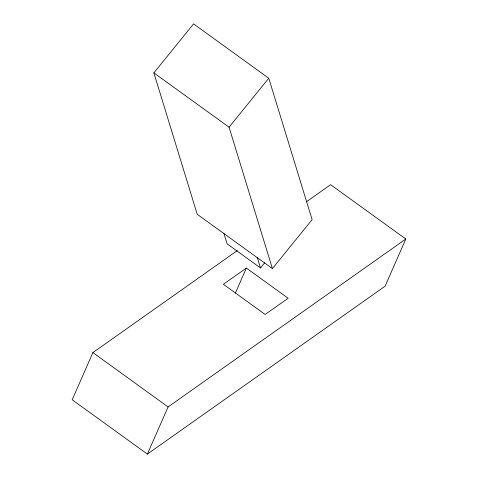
<?xml version="1.0" encoding="UTF-8"?>
<svg xmlns="http://www.w3.org/2000/svg" width="478" height="478" viewBox="0 0 478 478"><rect width="100%" height="100%" fill="white"/><g stroke="black" fill="none" stroke-linecap="round" stroke-linejoin="round"><path stroke-width="0.72" d="M237.357 250.568L92.893 352.609L72.184 399.781L147.379 454.1L385.107 286.185L405.816 239.012L330.621 184.693L306.237 201.913M147.379 454.1L168.089 406.927L405.816 239.012M235.373 293.122L246.367 268.074L288.144 298.254L265.176 314.476L223.399 284.296L246.367 268.074M153.868 72.865L193.572 23.9L268.767 78.219L312.122 219.635L272.418 268.6L197.223 214.287L153.868 72.865L229.064 127.184L272.418 268.6M229.064 127.184L268.767 78.219M223.824 233.133L227.098 243.822L260.516 267.961L264.71 262.786M92.893 352.609L168.089 406.927M257.242 257.272L260.516 267.961"/></g></svg>
